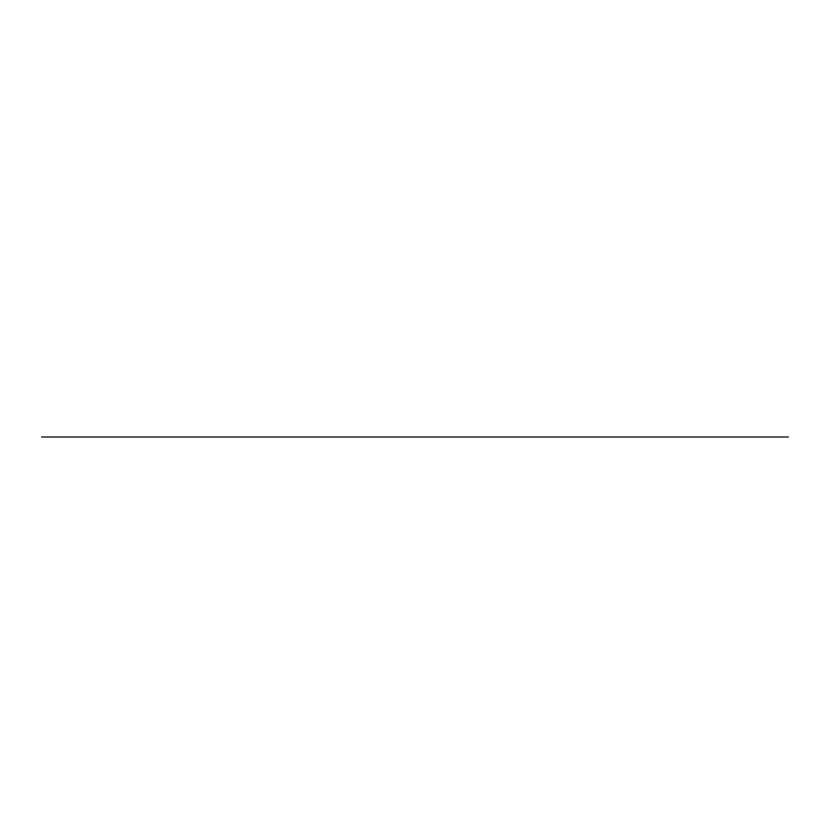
<?xml version="1.0" encoding="UTF-8"?>
<svg xmlns="http://www.w3.org/2000/svg" width="830" height="830" viewBox="0 0 830 830"><rect width="100%" height="100%" fill="white"/><g stroke="black" fill="none" stroke-linecap="round" stroke-linejoin="round"><path stroke-width="1.25" d="M41.5 437.005L788.5 437.005"/></g></svg>
